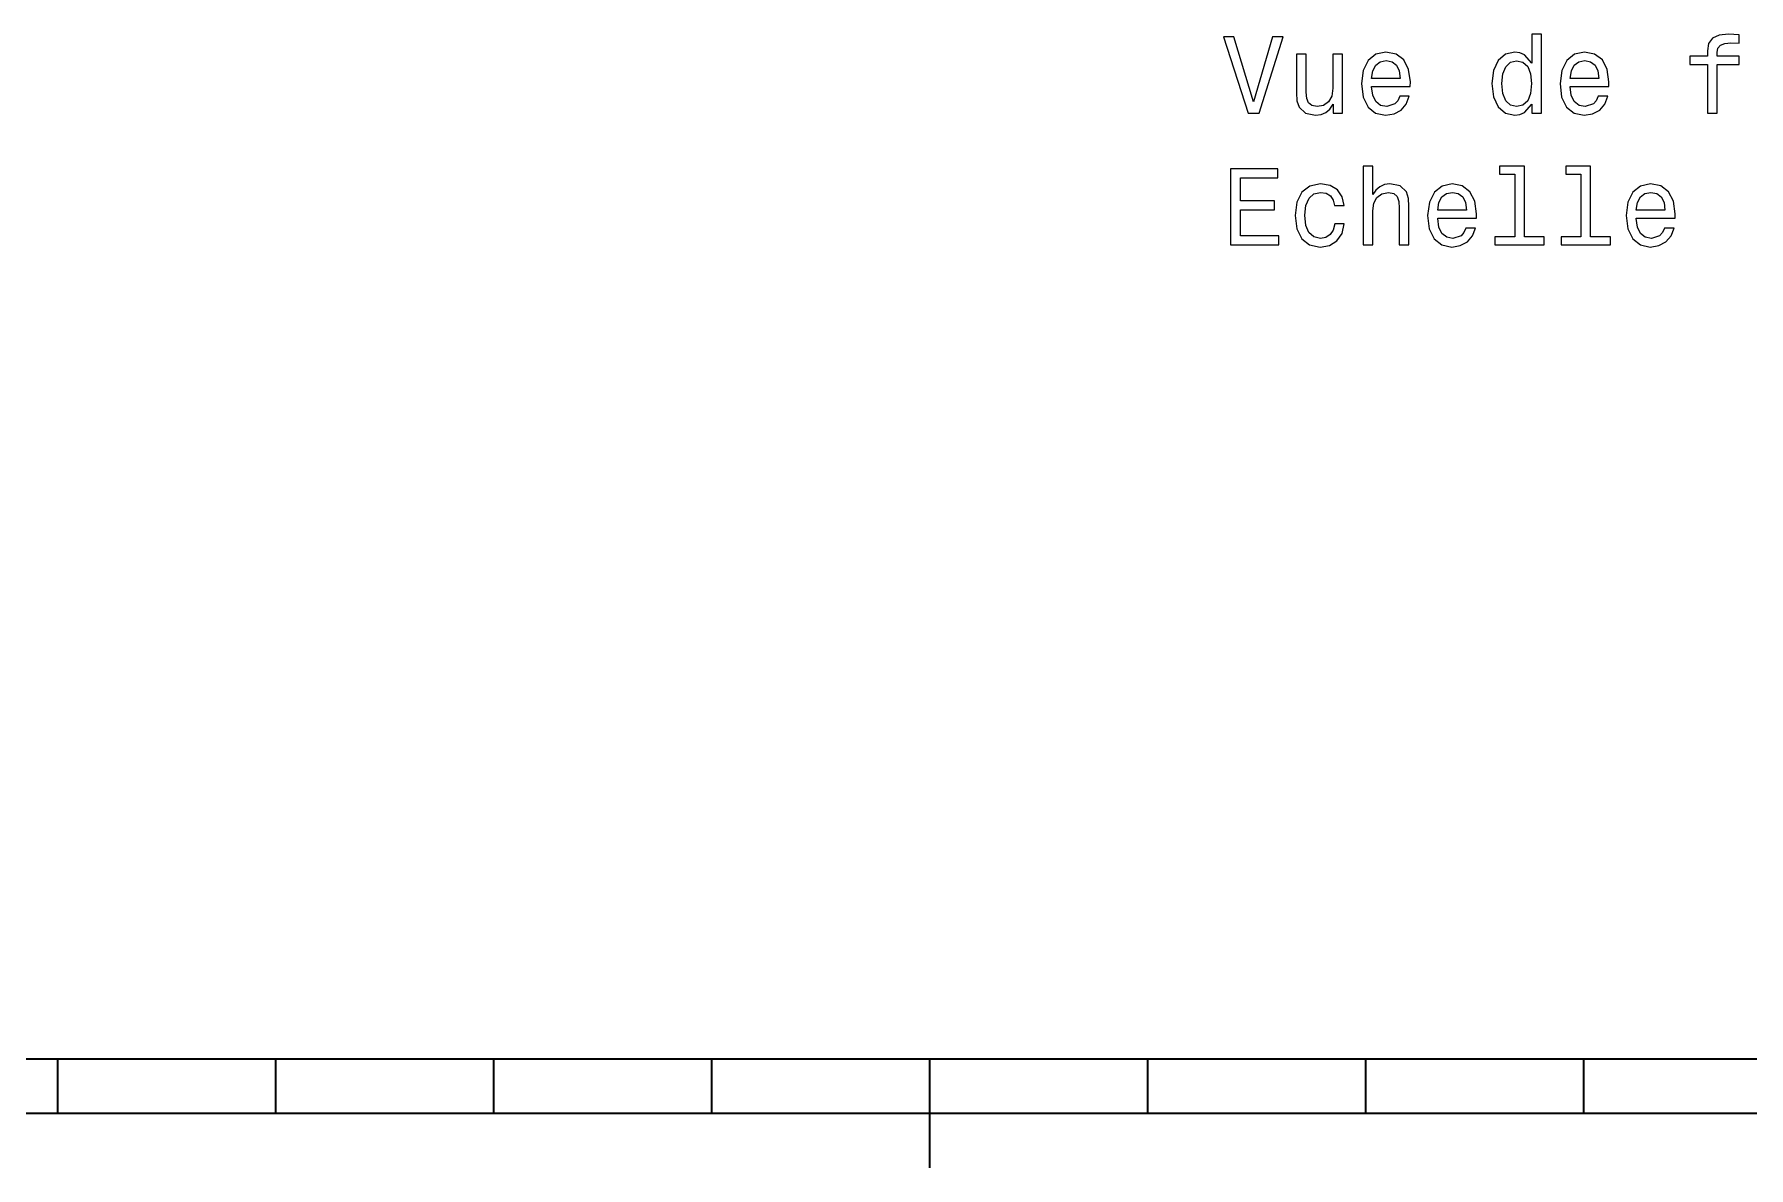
# Model space of a CAD drawing. Extents: x 0 to 420, y 0 to 297.
# Drawn here: x 118.9 to 197.6, y 5 to 57 of the extents above; entities that cross this region are included whole.
import ezdxf

# ---------------------------------------------------------------- set-up
doc = ezdxf.new("R2010")
doc.units = 0

msp = doc.modelspace()

# ---------------------------------------------------------------- linework, layer by layer
at = {"color": 7, "lineweight": 35}
for p, q in [((10, 10), (410, 10)), ((110, 7.5), (310, 7.5))]:
    msp.add_line(p, q, dxfattribs=at)
at = {"color": 7, "lineweight": 35, "ltscale": 0.0625}
for p, q in [((120, 10), (120, 7.5)), ((130, 10), (130, 7.5)), ((140, 10), (140, 7.5)), ((150, 10), (150, 7.5)), ((170, 10), (170, 7.5)), ((180, 10), (180, 7.5)), ((190, 10), (190, 7.5))]:
    msp.add_line(p, q, dxfattribs=at)
at = {"color": 7, "lineweight": 35, "ltscale": 0.125}
msp.add_line((160, 10), (160, 5), dxfattribs=at)
at = {"color": 7, "lineweight": 13}
for points in [[(175.739151, 56.888863), (174.861618, 53.908314), (173.958893, 56.888863), (173.479782, 56.888863), (174.609467, 53.38382), (175.113785, 53.38382), (176.218246, 56.888863)], [(187.626038, 53.802406), (187.626038, 53.38382), (188.069839, 53.38382), (188.069839, 57.004856), (187.631073, 57.004856), (187.631073, 55.67849), (187.293182, 56.061775), (187.086411, 56.15255), (186.84938, 56.187855), (186.4207, 56.08699), (186.087845, 55.804569), (185.870987, 55.350677), (185.795349, 54.740448), (185.870987, 54.130219), (186.087845, 53.671284), (186.4207, 53.38382), (186.84938, 53.287998), (187.086411, 53.323299), (187.298218, 53.414078)], [(195.68512, 55.623013), (195.68512, 53.38382), (196.128922, 53.38382), (196.128922, 55.623013), (197.137558, 55.623013), (197.137558, 56.001255), (196.128922, 56.001255), (196.128922, 56.167683), (196.164215, 56.369411), (196.280212, 56.505577), (196.476898, 56.586269), (196.759323, 56.616528), (197.137558, 56.596355), (197.137558, 56.979641), (196.658447, 57.004856), (196.224731, 56.959469), (195.92215, 56.823299), (195.740585, 56.586269), (195.68512, 56.248371), (195.68512, 56.001255), (194.873154, 56.001255), (194.873154, 55.623013)], [(178.941589, 56.092033), (178.497787, 56.092033), (178.497787, 54.528633), (178.447357, 54.16552), (178.301102, 53.903271), (178.074158, 53.74189), (177.776611, 53.691456), (177.539581, 53.731804), (177.388275, 53.85284), (177.302551, 54.059612), (177.282379, 54.352119), (177.282379, 56.092033), (176.838562, 56.092033), (176.838562, 54.311775), (176.853699, 53.953705), (176.949524, 53.656155), (177.242035, 53.38382), (177.711044, 53.287998), (177.963211, 53.323299), (178.180069, 53.414078), (178.366669, 53.570419), (178.51796, 53.797363), (178.51796, 53.38382), (178.941589, 53.38382)], [(180.278046, 54.609325), (182.053268, 54.609325), (182.058304, 54.816097), (181.977615, 55.396069), (181.755722, 55.829784), (181.402695, 56.092033), (180.93367, 56.187855), (180.474731, 56.08699), (180.121704, 55.804569), (179.89476, 55.345634), (179.814072, 54.740448), (179.889725, 54.120132), (180.116669, 53.666241), (180.464645, 53.38382), (180.918549, 53.287998), (181.31192, 53.353561), (181.634674, 53.525028), (181.871704, 53.797363), (182.007874, 54.160477), (181.569122, 54.160477), (181.478333, 53.958748), (181.347214, 53.807449), (180.974014, 53.686413), (180.686554, 53.74189), (180.469696, 53.918404), (180.328476, 54.205864), (180.278046, 54.594193)], [(189.386124, 54.609325), (191.161331, 54.609325), (191.166382, 54.816097), (191.085693, 55.396069), (190.863785, 55.829784), (190.510757, 56.092033), (190.041748, 56.187855), (189.582809, 56.08699), (189.229782, 55.804569), (189.002838, 55.345634), (188.92215, 54.740448), (188.997787, 54.120132), (189.224731, 53.666241), (189.572723, 53.38382), (190.026611, 53.287998), (190.419983, 53.353561), (190.742752, 53.525028), (190.979782, 53.797363), (191.115952, 54.160477), (190.677185, 54.160477), (190.586411, 53.958748), (190.455292, 53.807449), (190.082092, 53.686413), (189.794617, 53.74189), (189.577759, 53.918404), (189.436554, 54.205864), (189.386124, 54.594193)], [(180.278046, 54.982521), (180.333527, 55.330505), (180.469696, 55.587711), (180.676468, 55.744049), (180.948807, 55.799526), (181.216095, 55.744049), (181.422867, 55.587711), (181.54895, 55.330505), (181.59433, 54.982521)], [(186.925018, 55.78944), (187.217529, 55.718834), (187.439438, 55.522148), (187.570557, 55.19434), (187.620987, 54.740448), (187.570557, 54.281513), (187.439438, 53.953705), (187.217529, 53.751976), (186.925018, 53.686413), (186.647644, 53.751976), (186.435837, 53.953705), (186.294617, 54.286556), (186.249237, 54.740448), (186.294617, 55.189297), (186.435837, 55.517105), (186.647644, 55.718834)], [(189.386124, 54.982521), (189.441589, 55.330505), (189.577759, 55.587711), (189.784531, 55.744049), (190.05687, 55.799526), (190.324158, 55.744049), (190.53093, 55.587711), (190.657013, 55.330505), (190.702408, 54.982521)], [(173.802551, 47.33699), (176.021561, 47.33699), (176.021561, 47.76062), (174.266525, 47.76062), (174.266525, 48.945782), (175.829926, 48.945782), (175.829926, 49.364368), (174.266525, 49.364368), (174.266525, 50.413361), (175.981216, 50.413361), (175.981216, 50.83699), (173.802551, 50.83699)], [(179.889725, 47.33699), (180.333527, 47.33699), (180.333527, 48.900391), (180.378922, 49.258461), (180.525162, 49.520706), (180.752121, 49.682091), (181.054703, 49.742611), (181.296783, 49.692177), (181.448074, 49.556011), (181.523727, 49.329063), (181.54895, 49.02647), (181.54895, 47.33699), (181.992752, 47.33699), (181.992752, 49.117249), (181.97258, 49.475319), (181.88179, 49.772869), (181.584244, 50.045204), (181.12027, 50.141026), (180.868103, 50.105721), (180.651245, 50.009903), (180.469696, 49.858604), (180.333527, 49.651833), (180.333527, 50.958027), (179.889725, 50.958027)], [(186.84433, 50.584827), (186.84433, 47.71019), (185.931503, 47.71019), (185.931503, 47.33699), (188.195923, 47.33699), (188.195923, 47.71019), (187.288132, 47.71019), (187.288132, 50.958027), (186.148361, 50.958027), (186.148361, 50.584827)], [(189.880356, 50.584827), (189.880356, 47.71019), (188.967529, 47.71019), (188.967529, 47.33699), (191.231934, 47.33699), (191.231934, 47.71019), (190.324158, 47.71019), (190.324158, 50.958027), (189.184387, 50.958027), (189.184387, 50.584827)], [(178.578476, 49.147511), (179.017242, 49.147511), (178.926468, 49.550968), (178.70961, 49.86869), (178.371704, 50.065376), (177.932953, 50.141026), (177.448807, 50.040161), (177.080643, 49.75774), (176.848663, 49.298805), (176.76796, 48.683533), (176.843613, 48.073303), (177.070557, 47.619411), (177.428619, 47.33699), (177.917816, 47.241169), (178.351532, 47.316818), (178.689438, 47.528633), (178.921417, 47.861485), (179.022293, 48.30529), (178.598663, 48.30529), (178.52301, 48.022869), (178.38179, 47.811054), (178.180069, 47.679932), (177.932953, 47.639584), (177.62532, 47.705147), (177.403412, 47.906876), (177.267242, 48.234684), (177.221848, 48.698662), (177.267242, 49.152554), (177.408447, 49.480362), (177.635406, 49.682091), (177.932953, 49.752697), (178.19519, 49.707306), (178.391876, 49.591312), (178.52301, 49.39967)], [(183.314072, 48.562496), (185.089294, 48.562496), (185.09433, 48.769268), (185.013641, 49.349239), (184.791733, 49.782955), (184.438721, 50.045204), (183.969696, 50.141026), (183.510757, 50.040161), (183.15773, 49.75774), (182.930786, 49.298805), (182.850098, 48.693619), (182.925751, 48.073303), (183.152695, 47.619411), (183.500671, 47.33699), (183.954559, 47.241169), (184.347931, 47.306732), (184.6707, 47.478199), (184.90773, 47.750534), (185.0439, 48.113647), (184.605133, 48.113647), (184.514359, 47.911919), (184.38324, 47.76062), (184.01004, 47.639584), (183.72258, 47.695061), (183.505722, 47.871574), (183.364502, 48.159035), (183.314072, 48.547363)], [(183.314072, 48.935692), (183.369553, 49.283676), (183.505722, 49.540882), (183.712494, 49.69722), (183.984818, 49.752697), (184.252121, 49.69722), (184.458893, 49.540882), (184.584961, 49.283676), (184.630356, 48.935692)], [(192.42215, 48.562496), (194.197357, 48.562496), (194.202408, 48.769268), (194.121704, 49.349239), (193.899811, 49.782955), (193.546783, 50.045204), (193.077759, 50.141026), (192.618835, 50.040161), (192.265808, 49.75774), (192.038864, 49.298805), (191.95816, 48.693619), (192.033813, 48.073303), (192.260757, 47.619411), (192.608749, 47.33699), (193.062637, 47.241169), (193.456009, 47.306732), (193.778778, 47.478199), (194.015808, 47.750534), (194.151978, 48.113647), (193.713211, 48.113647), (193.622437, 47.911919), (193.491302, 47.76062), (193.118103, 47.639584), (192.830643, 47.695061), (192.613785, 47.871574), (192.47258, 48.159035), (192.42215, 48.547363)], [(192.42215, 48.935692), (192.477615, 49.283676), (192.613785, 49.540882), (192.820557, 49.69722), (193.092896, 49.752697), (193.360184, 49.69722), (193.566956, 49.540882), (193.693039, 49.283676), (193.738434, 48.935692)]]:
    msp.add_lwpolyline(points, close=True, dxfattribs=at)

doc.saveas('drawing.dxf')
